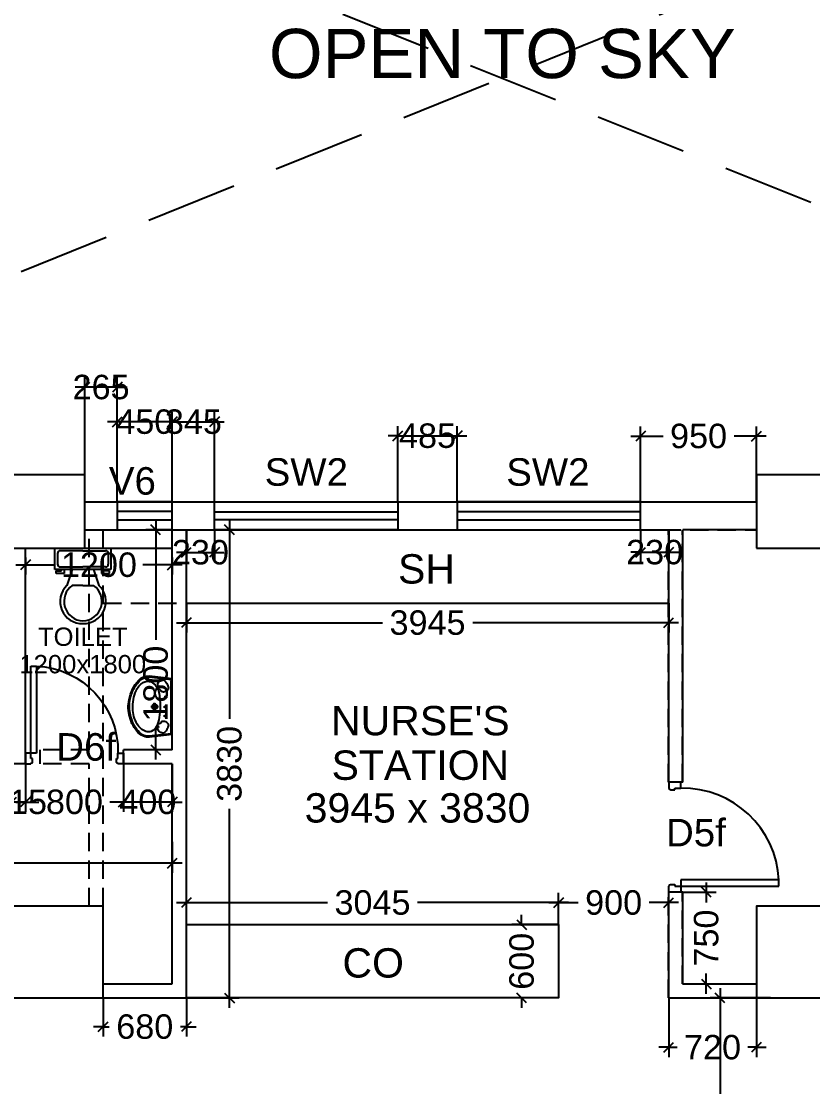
# Model space of a CAD drawing. Extents: x 6345096 to 6738923, y -6490958 to -6305885.
# Drawn here: x 6623148 to 6629621, y -6363256 to -6354541 of the extents above; entities that cross this region are included whole.
import ezdxf
from ezdxf.enums import TextEntityAlignment as Align

# ---------------------------------------------------------------- set-up
doc = ezdxf.new("R2010")
doc.units = 0
doc.header["$LTSCALE"] = 600
doc.header["$MEASUREMENT"] = 0
doc.header["$PDMODE"] = 35
doc.linetypes.add('HIDDEN', pattern=[0.375, 0.25, -0.125])
doc.linetypes.add('HIDDEN2', pattern=[0.1875, 0.125, -0.0625])
doc.layers.get('0').update_dxf_attribs({"linetype": 'CONTINUOUS'})
doc.layers.get('Defpoints').update_dxf_attribs({"linetype": 'CONTINUOUS'})
for name, color, linetype in [('8', 8, 'CONTINUOUS'), ('Counter', 7, 'CONTINUOUS'), ('DOOR', 32, 'CONTINUOUS'), ('Duct', 8, 'CONTINUOUS'), ('FURN', 32, 'CONTINUOUS'), ('HS', 251, 'CONTINUOUS'), ('joinery', 7, 'CONTINUOUS'), ('LA-column', 3, 'CONTINUOUS'), ('Room Dim', 1, 'CONTINUOUS'), ('Shleves', 7, 'CONTINUOUS'), ('TEXT', 6, 'CONTINUOUS'), ('Toi-Euip', 8, 'CONTINUOUS'), ('toi-fix', 46, 'CONTINUOUS'), ('Wall', 1, 'CONTINUOUS'), ('Walls', 7, 'CONTINUOUS'), ('WIN', 151, 'CONTINUOUS'), ('Working Dim', 5, 'CONTINUOUS')]:
    doc.layers.add(name, color=color, linetype=linetype)
doc.styles.add('ari', font='arial.ttf')
doc.styles.add('ARIAL', font='arial.ttf')
doc.dimstyles.new('int. dim', dxfattribs={"dimtxt": 200, "dimasz": 80, "dimexe": 80, "dimexo": 0, "dimgap": 70, "dimtad": 0, "dimdec": 0, "dimzin": 12, "dimdsep": 46, "dimtxsty": 'ari', "dimblk": 'OBLIQUE', "dimcen": 2, "dimdle": 80, "dimclrd": 256, "dimclre": 256, "dimclrt": 6, "dimadec": 0, "dimazin": 0, "dimtfac": 1, "dimtdec": 0, "dimtix": 1, "dimtmove": 2, "dimatfit": 3, "dimfxl": 1, "dimtolj": 1, "dimtzin": 0, "dimlwd": -1, "dimlwe": -1, "dimarcsym": 0})

# ---------------------------------------------------------------- blocks, each defined once
blk = doc.blocks.new('1000')
at = {"layer": 'DOOR'}
for p, q in [((0, -100), (0, 0)), ((0, 0), (49.7, 0)), ((49.7, 0), (49.7, -2.2)), ((63.2, -49.5), (49.7, -49.5)), ((49.7, -49.5), (49.7, -100)), ((63.2, -13.5), (61, -13.5)), ((63.2, -13.5), (63.2, -49.5)), ((836.8, -13.5), (836.8, -49.5)), ((836.8, -13.5), (839, -13.5)), ((836.8, -49.5), (850.3, -49.5)), ((850.3, 0), (850.3, -2.2)), ((900, 0), (850.3, 0)), ((850.3, -49.5), (850.3, -100)), ((900, -100), (900, 0)), ((49.7, -100), (0, -100)), ((49.7, -100), (49.7, -900.6)), ((100.2, -100), (49.7, -100)), ((100.2, -900.6), (100.2, -100)), ((850.3, -100), (900, -100)), ((49.7, -900.6), (100.2, -900.6))]:
    blk.add_line(p, q, dxfattribs=at)
for centre, major_axis, start_param, end_param in [((49.7, -13.5), (-7.95, 7.95), 3.926991, 5.497787), ((850.3, -13.5), (7.95, 7.95), 0.785398, 2.356194)]:
    blk.add_ellipse(centre, major_axis=major_axis, ratio=1, start_param=start_param, end_param=end_param, dxfattribs=at)
at = {"layer": 'DOOR', "color": 145}
blk.add_ellipse((64.3, -115.3), major_axis=(-519.7, 589.8), ratio=1, start_param=2.464943, end_param=4.009476, dxfattribs=at)
blk = doc.blocks.new('_Oblique')
at = {"color": 0, "linetype": 'ByBlock', "lineweight": -2}
blk.add_line((-0.5, -0.5), (0.5, 0.5), dxfattribs=at)
blk = doc.blocks.new('*D294')
at = {"layer": 'Defpoints', "color": 0, "transparency": 16777216}
for p in [(6628862.7, -6362530.6), (6629275.4, -6362530.6, 5.1), (6629275.4, -6364930.6, 6.2)]:
    blk.add_point(p, dxfattribs=at)
at = {"layer": 'Working Dim', "transparency": 16777216}
for p, q in [((6628862.7, -6362450.6), (6628862.7, -6363360.6)), ((6629275.4, -6362530.6), (6628782.7, -6362530.6)), ((6628862.7, -6365010.6), (6628862.7, -6364100.6)), ((6629275.4, -6364930.6), (6628782.7, -6364930.6))]:
    blk.add_line(p, q, dxfattribs=at)
at = {"layer": 'Working Dim', "transparency": 16777216, "xscale": 80, "yscale": 80, "zscale": 80}
for p, rotation in [((6628862.7, -6362530.6), 90), ((6628862.7, -6364930.6), 270)]:
    blk.add_blockref('_Oblique', p, dxfattribs=dict(at, rotation=rotation))
at = {"layer": 'Working Dim', "color": 6, "transparency": 16777216, "insert": (6628862.7, -6363730.6), "char_height": 200, "attachment_point": 5, "rotation": 90, "style": 'ari'}
blk.add_mtext('\\A1;2400', dxfattribs=at)
blk = doc.blocks.new('*D961')
at = {"layer": 'Defpoints', "color": 0, "transparency": 16777216}
for p in [(6628557.9, -6361665.5, 5.1), (6628750.2, -6361665.5), (6628557.9, -6362415.6, 5.1)]:
    blk.add_point(p, dxfattribs=at)
at = {"layer": 'Working Dim', "transparency": 16777216}
for p, q in [((6628750.2, -6361585.5), (6628750.2, -6361750.8)), ((6628557.9, -6361665.5), (6628830.2, -6361665.5)), ((6628750.2, -6362495.6), (6628750.2, -6362330.3)), ((6628557.9, -6362415.6), (6628830.2, -6362415.6))]:
    blk.add_line(p, q, dxfattribs=at)
at = {"layer": 'Working Dim', "transparency": 16777216, "xscale": 80, "yscale": 80, "zscale": 80}
for p, rotation in [((6628750.2, -6361665.5), 90), ((6628750.2, -6362415.6), 270)]:
    blk.add_blockref('_Oblique', p, dxfattribs=dict(at, rotation=rotation))
at = {"layer": 'Working Dim', "color": 6, "transparency": 16777216, "insert": (6628750.2, -6362040.6), "char_height": 200, "attachment_point": 5, "rotation": 90, "style": 'ari'}
blk.add_mtext('\\A1;750', dxfattribs=at)
blk = doc.blocks.new('*D962')
at = {"layer": 'Defpoints', "color": 0, "transparency": 16777216}
for p in [(6628212.9, -6358700.6, 2.3), (6628442.9, -6358700.6, 5.1), (6628442.9, -6358884.1)]:
    blk.add_point(p, dxfattribs=at)
at = {"layer": 'Working Dim', "transparency": 16777216}
for p, q in [((6628212.9, -6358700.6), (6628212.9, -6358964.1)), ((6628442.9, -6358700.6), (6628442.9, -6358964.1)), ((6628212.9, -6358884.1), (6628132.9, -6358884.1)), ((6628212.9, -6358884.1), (6628442.9, -6358884.1)), ((6628442.9, -6358884.1), (6628522.9, -6358884.1))]:
    blk.add_line(p, q, dxfattribs=at)
at = {"layer": 'Working Dim', "transparency": 16777216, "xscale": 80, "yscale": 80, "zscale": 80}
blk.add_blockref('_Oblique', (6628212.9, -6358884.1), dxfattribs=at)
at = {"layer": 'Working Dim', "transparency": 16777216, "xscale": 80, "yscale": 80, "zscale": 80, "rotation": 180}
blk.add_blockref('_Oblique', (6628442.9, -6358884.1), dxfattribs=at)
at = {"layer": 'Working Dim', "color": 6, "transparency": 16777216, "insert": (6628327.9, -6358884.1), "char_height": 200, "attachment_point": 5, "style": 'ari'}
blk.add_mtext('\\A1;230', dxfattribs=at)
blk = doc.blocks.new('*D963')
at = {"layer": 'Defpoints', "color": 0, "transparency": 16777216}
for p in [(6624497.9, -6358700.6, 16.1), (6624727.9, -6358700.6, 2.3), (6624727.9, -6358885.3)]:
    blk.add_point(p, dxfattribs=at)
at = {"layer": 'Working Dim', "transparency": 16777216}
for p, q in [((6624497.9, -6358700.6), (6624497.9, -6358965.3)), ((6624727.9, -6358700.6), (6624727.9, -6358965.3)), ((6624497.9, -6358885.3), (6624417.9, -6358885.3)), ((6624497.9, -6358885.3), (6624727.9, -6358885.3)), ((6624727.9, -6358885.3), (6624807.9, -6358885.3))]:
    blk.add_line(p, q, dxfattribs=at)
at = {"layer": 'Working Dim', "transparency": 16777216, "xscale": 80, "yscale": 80, "zscale": 80}
blk.add_blockref('_Oblique', (6624497.9, -6358885.3), dxfattribs=at)
at = {"layer": 'Working Dim', "transparency": 16777216, "xscale": 80, "yscale": 80, "zscale": 80, "rotation": 180}
blk.add_blockref('_Oblique', (6624727.9, -6358885.3), dxfattribs=at)
at = {"layer": 'Working Dim', "color": 6, "transparency": 16777216, "insert": (6624612.9, -6358885.3), "char_height": 200, "attachment_point": 5, "style": 'ari'}
blk.add_mtext('\\A1;230', dxfattribs=at)
blk = doc.blocks.new('*D964')
at = {"layer": 'Defpoints', "color": 0, "transparency": 16777216}
for p in [(6624497.9, -6359300.5, 2.3), (6628442.9, -6359300.6, 2.3), (6624497.9, -6359460.9)]:
    blk.add_point(p, dxfattribs=at)
at = {"layer": 'Working Dim', "transparency": 16777216}
for p, q in [((6624497.9, -6359300.5), (6624497.9, -6359540.9)), ((6628442.9, -6359300.6), (6628442.9, -6359540.9)), ((6624417.9, -6359460.9), (6626101.1, -6359460.9)), ((6628522.9, -6359460.9), (6626839.7, -6359460.9))]:
    blk.add_line(p, q, dxfattribs=at)
at = {"layer": 'Working Dim', "transparency": 16777216, "xscale": 80, "yscale": 80, "zscale": 80, "rotation": 180}
blk.add_blockref('_Oblique', (6624497.9, -6359460.9), dxfattribs=at)
at = {"layer": 'Working Dim', "transparency": 16777216, "xscale": 80, "yscale": 80, "zscale": 80}
blk.add_blockref('_Oblique', (6628442.9, -6359460.9), dxfattribs=at)
at = {"layer": 'Working Dim', "color": 6, "transparency": 16777216, "insert": (6626470.4, -6359460.9), "char_height": 200, "attachment_point": 5, "style": 'ari'}
blk.add_mtext('\\A1;3945', dxfattribs=at)
blk = doc.blocks.new('*D965')
at = {"layer": 'Defpoints', "color": 0, "transparency": 16777216}
for p in [(6624497.9, -6358700.6, 16.1), (6624850.6, -6358700.6), (6624497.9, -6362530.5, 16.1)]:
    blk.add_point(p, dxfattribs=at)
at = {"layer": 'Working Dim', "transparency": 16777216}
for p, q in [((6624850.6, -6358620.6), (6624850.6, -6360247.3)), ((6624497.9, -6358700.6), (6624930.6, -6358700.6)), ((6624850.6, -6362610.5), (6624850.6, -6360983.8)), ((6624497.9, -6362530.5), (6624930.6, -6362530.5))]:
    blk.add_line(p, q, dxfattribs=at)
at = {"layer": 'Working Dim', "transparency": 16777216, "xscale": 80, "yscale": 80, "zscale": 80}
for p, rotation in [((6624850.6, -6358700.6), 90), ((6624850.6, -6362530.5), 270)]:
    blk.add_blockref('_Oblique', p, dxfattribs=dict(at, rotation=rotation))
at = {"layer": 'Working Dim', "color": 6, "transparency": 16777216, "insert": (6624850.6, -6360615.5), "char_height": 200, "attachment_point": 5, "rotation": 90, "style": 'ari'}
blk.add_mtext('\\A1;3830', dxfattribs=at)
blk = doc.blocks.new('*D966')
at = {"layer": 'Defpoints', "color": 0, "transparency": 16777216}
for p in [(6627240.2, -6361930.5), (6627542.5, -6361930.5, 2.3), (6627542.5, -6362530.5, 2.3)]:
    blk.add_point(p, dxfattribs=at)
at = {"layer": 'Working Dim', "transparency": 16777216}
for p, q in [((6627240.2, -6361930.5), (6627240.2, -6361850.5)), ((6627542.5, -6361930.5), (6627160.2, -6361930.5)), ((6627240.2, -6361930.5), (6627240.2, -6361939.4)), ((6627542.5, -6362530.5), (6627160.2, -6362530.5)), ((6627240.2, -6362530.5), (6627240.2, -6362521.7)), ((6627240.2, -6362530.5), (6627240.2, -6362610.5))]:
    blk.add_line(p, q, dxfattribs=at)
at = {"layer": 'Working Dim', "transparency": 16777216, "xscale": 80, "yscale": 80, "zscale": 80}
for p, rotation in [((6627240.2, -6361930.5), 270), ((6627240.2, -6362530.5), 90)]:
    blk.add_blockref('_Oblique', p, dxfattribs=dict(at, rotation=rotation))
at = {"layer": 'Working Dim', "color": 6, "transparency": 16777216, "insert": (6627240.2, -6362230.5), "char_height": 200, "attachment_point": 5, "rotation": 90, "style": 'ari'}
blk.add_mtext('\\A1;600', dxfattribs=at)
blk = doc.blocks.new('*D967')
at = {"layer": 'Defpoints', "color": 0, "transparency": 16777216}
for p in [(6627542.5, -6361750.8), (6624497.9, -6361930.5, 2.3), (6627542.5, -6361930.5, 2.3)]:
    blk.add_point(p, dxfattribs=at)
at = {"layer": 'Working Dim', "transparency": 16777216}
for p, q in [((6624497.9, -6361930.5), (6624497.9, -6361670.8)), ((6627542.5, -6361930.5), (6627542.5, -6361670.8)), ((6624417.9, -6361750.8), (6625650.9, -6361750.8)), ((6627622.5, -6361750.8), (6626389.5, -6361750.8))]:
    blk.add_line(p, q, dxfattribs=at)
at = {"layer": 'Working Dim', "transparency": 16777216, "xscale": 80, "yscale": 80, "zscale": 80, "rotation": 180}
blk.add_blockref('_Oblique', (6624497.9, -6361750.8), dxfattribs=at)
at = {"layer": 'Working Dim', "transparency": 16777216, "xscale": 80, "yscale": 80, "zscale": 80}
blk.add_blockref('_Oblique', (6627542.5, -6361750.8), dxfattribs=at)
at = {"layer": 'Working Dim', "color": 6, "transparency": 16777216, "insert": (6626020.2, -6361750.8), "char_height": 200, "attachment_point": 5, "style": 'ari'}
blk.add_mtext('\\A1;3045', dxfattribs=at)
blk = doc.blocks.new('*D968')
at = {"layer": 'Defpoints', "color": 0, "transparency": 16777216}
for p in [(6628442.9, -6361750.8), (6627542.5, -6361930.5), (6628442.9, -6361930.5, 5.1)]:
    blk.add_point(p, dxfattribs=at)
at = {"layer": 'Working Dim', "transparency": 16777216}
for p, q in [((6627542.5, -6361930.5), (6627542.5, -6361670.8)), ((6628442.9, -6361930.5), (6628442.9, -6361670.8)), ((6627462.5, -6361750.8), (6627702.1, -6361750.8)), ((6628522.9, -6361750.8), (6628283.3, -6361750.8))]:
    blk.add_line(p, q, dxfattribs=at)
at = {"layer": 'Working Dim', "transparency": 16777216, "xscale": 80, "yscale": 80, "zscale": 80, "rotation": 180}
blk.add_blockref('_Oblique', (6627542.5, -6361750.8), dxfattribs=at)
at = {"layer": 'Working Dim', "transparency": 16777216, "xscale": 80, "yscale": 80, "zscale": 80}
blk.add_blockref('_Oblique', (6628442.9, -6361750.8), dxfattribs=at)
at = {"layer": 'Working Dim', "color": 6, "transparency": 16777216, "insert": (6627992.7, -6361750.8), "char_height": 200, "attachment_point": 5, "style": 'ari'}
blk.add_mtext('\\A1;900', dxfattribs=at)
blk = doc.blocks.new('*D969')
at = {"layer": 'Defpoints', "color": 0, "transparency": 16777216}
for p in [(6623182.4, -6358927.5, 16.1), (6624382.9, -6358927.5, 16.1), (6624382.9, -6358987.4)]:
    blk.add_point(p, dxfattribs=at)
at = {"layer": 'Working Dim', "transparency": 16777216}
for p, q in [((6623102.4, -6358987.4), (6623423.7, -6358987.4)), ((6623182.4, -6358927.5), (6623182.4, -6359067.4)), ((6624462.9, -6358987.4), (6624141.5, -6358987.4)), ((6624382.9, -6358927.5), (6624382.9, -6359067.4))]:
    blk.add_line(p, q, dxfattribs=at)
at = {"layer": 'Working Dim', "transparency": 16777216, "xscale": 80, "yscale": 80, "zscale": 80, "rotation": 180}
blk.add_blockref('_Oblique', (6623182.4, -6358987.4), dxfattribs=at)
at = {"layer": 'Working Dim', "transparency": 16777216, "xscale": 80, "yscale": 80, "zscale": 80}
blk.add_blockref('_Oblique', (6624382.9, -6358987.4), dxfattribs=at)
at = {"layer": 'Working Dim', "color": 6, "transparency": 16777216, "insert": (6623782.6, -6358987.4), "char_height": 200, "attachment_point": 5, "style": 'ari'}
blk.add_mtext('\\A1;1200', dxfattribs=at)
blk = doc.blocks.new('*D970')
at = {"layer": 'Defpoints', "color": 0, "transparency": 16777216}
for p in [(6624247.5, -6358700.6), (6624382.9, -6358700.6, 16.1), (6624382.9, -6360500.6, 16.1)]:
    blk.add_point(p, dxfattribs=at)
at = {"layer": 'Working Dim', "transparency": 16777216}
for p, q in [((6624247.5, -6358620.6), (6624247.5, -6359600.6)), ((6624382.9, -6358700.6), (6624167.5, -6358700.6)), ((6624247.5, -6360580.6), (6624247.5, -6360318.3)), ((6624382.9, -6360500.6), (6624167.5, -6360500.6))]:
    blk.add_line(p, q, dxfattribs=at)
at = {"layer": 'Working Dim', "transparency": 16777216, "xscale": 80, "yscale": 80, "zscale": 80}
for p, rotation in [((6624247.5, -6358700.6), 90), ((6624247.5, -6360500.6), 270)]:
    blk.add_blockref('_Oblique', p, dxfattribs=dict(at, rotation=rotation))
at = {"layer": 'Working Dim', "color": 6, "transparency": 16777216, "insert": (6624247.5, -6359959.4), "char_height": 200, "attachment_point": 5, "rotation": 90, "style": 'ari'}
blk.add_mtext('\\A1;1800', dxfattribs=at)
blk = doc.blocks.new('A$C1E9F72C1')
at = {"layer": 'Toi-Euip', "color": 8}
for p, q in [((-228.2, 0), (-249, -186.3)), ((-228.2, 0), (228.2, 0)), ((228.2, 0), (249, -186.3)), ((-220.9, -6.6), (-241.8, -193.1)), ((-212.9, -9.7), (208.6, -9.7)), ((-63.8, -54.9), (-90.3, -54.9)), ((-76, -72.5), (-76, -39.7)), ((11.6, -54.9), (-14.9, -54.9)), ((-0.6, -72.5), (-0.6, -39.7)), ((91.5, -54.9), (65.1, -54.9)), ((79.3, -67.3), (79.3, -39.7)), ((220.8, -6.2), (241.8, -193.1)), ((-29.6, -144.6), (31.2, -144.6)), ((0.9, -174.9), (0.9, -113))]:
    blk.add_line(p, q, dxfattribs=at)
for centre, radius in [((-76, -54.9), 6.49), ((-0.6, -54.9), 6.49), ((79.3, -54.9), 6.49), ((0.9, -144.6), 21.7), ((0.9, -144.6), 15.6), ((0.9, -144.6), 11)]:
    blk.add_circle(centre, radius, dxfattribs=at)
for centre, radius, start, end in [((-208.1, 14.7), 24.9, 216.2215, 258.85487), ((207.9, 16.2), 26, 271.42036, 321.25129), ((-196.3, -76.7), 20.9, 116.80905, 207.50919), ((-160.4, -68.2), 57.4, 198.35041, 235.03309), ((-125, -156.3), 127.2, 109.58641, 129.40175), ((-151.5, -66.7), 34.3, 68.64386, 118.08079), ((-167.5, -75.4), 49.6, 12.80704, 54.9415), ((-150, -73.3), 32.2, 330.07912, 16.03456), ((152.1, -73.3), 32.2, 163.96544, 209.92088), ((169.6, -75.4), 49.6, 125.0585, 167.19296), ((153.6, -66.7), 34.3, 61.91921, 111.35614), ((127.1, -156.3), 127.2, 50.59825, 70.41359), ((162.5, -68.2), 57.4, 304.96691, 341.64959), ((198.5, -76.7), 20.9, 332.49081, 63.19095), ((-110.1, -193), 95.5, 167.34537, 194.41456), ((-129.4, -204.5), 80.8, 113.61868, 156.30705), ((-181.8, -101.4), 18, 230.4642, 309.53581), ((-164.3, -121.5), 8.67, 53.89261, 133.95969), ((-76.5, -275.6), 168.3, 94.02807, 120.40977), ((-162.9, -122.5), 8.8, 329.67126, 65.48955), ((-131.5, -107.7), 8.62, 142.69611, 276.84736), ((-114.5, -115.3), 27, 106.38602, 151.72849), ((34.9, -905.9), 807.6, 92.47999, 98.77724), ((-3.2, -837.5), 738.4, 84.45177, 89.75687), ((46.1, -400.7), 299, 76.17326, 85.7679), ((102.1, -220), 110.7, 24.97787, 81.97978), ((116.6, -115.3), 27, 28.27151, 73.61398), ((134.9, -107.4), 7.45, 281.31974, 41.70163), ((164.3, -121.7), 7.8, 112.06932, 194.84772), ((166.5, -121.5), 8.67, 46.04031, 126.10739), ((183.9, -101.4), 18, 230.46419, 309.5358), ((136.7, -201.5), 71.5, 327.59194, 23.22206), ((-165.7, -196.5), 84, 173.00409, 196.76082), ((-141.4, -199.1), 106.9, 191.44792, 227.66), ((-163.3, -200.1), 78.8, 174.85979, 213.20886), ((-120.4, -183.5), 124.2, 208.78543, 238.15851), ((-82.7, -174.7), 127.1, 199.30539, 242.2025), ((77.5, -165.5), 140.9, 291.68677, 328.13967), ((146.7, -197.7), 95.2, 311.91048, 2.7762), ((149.6, -199.6), 100.3, 311.38312, 7.60576), ((-15.6, -66.9), 289.4, 226.88006, 256.31993), ((-54.2, -135.8), 202, 229.31459, 253.01061), ((-13.2, -73.3), 249.6, 238.9436, 269.48126), ((0.4, -45.6), 305.3, 248.15029, 293.80492), ((-3.9, -83.4), 276.6, 253.14844, 282.86095), ((4.7, -23.5), 300.1, 266.15461, 294.58929), ((11.5, -60.2), 296.4, 278.97703, 313.61545), ((18.1, -68), 277.7, 292.33265, 313.78267)]:
    blk.add_arc(centre, radius, start, end, dxfattribs=at)
blk = doc.blocks.new('A$C70ED7303')
at = {"layer": 'toi-fix', "color": 8}
for p, q in [((0, 0), (229, 0)), ((229, 0), (229, -174.4)), ((-229, 0), (0, 0)), ((-229, -174.4), (-229, 0)), ((-207.2, -43.6), (-207.2, -130.8)), ((0, -21.8), (-185.4, -21.8)), ((0, -21.8), (185.4, -21.8)), ((207.2, -43.6), (207.2, -130.8)), ((-185.4, -152.6), (0, -152.6)), ((185.4, -152.6), (0, -152.6)), ((229, -174.4), (-229, -174.4)), ((-218.1, -207.2), (-218.1, -185.4)), ((-218.1, -185.4), (-174.4, -185.4)), ((-152.6, -207.2), (-218.1, -207.2)), ((-174.4, -185.4), (-174.4, -174.4)), ((-152.6, -174.4), (-152.6, -207.2)), ((-87.2, -174.4), (-130.8, -305.3)), ((87.2, -174.4), (130.8, -305.3)), ((152.6, -174.4), (152.6, -207.2)), ((152.6, -207.2), (218.1, -207.2)), ((174.4, -185.4), (174.4, -174.4)), ((218.1, -185.4), (174.4, -185.4)), ((218.1, -207.2), (218.1, -185.4)), ((0, -305.3), (-87.2, -305.3)), ((0, -305.3), (87.2, -305.3))]:
    blk.add_line(p, q, dxfattribs=at)
for centre, major_axis, start_param, end_param in [((-188.1, -40.9), (13.6, -13.6), 2.214297, 4.068888), ((188.1, -40.9), (13.6, -13.6), 0.643501, 2.498091), ((-188.1, -133.6), (-13.6, -13.6), 5.35589, 7.21048), ((188.1, -133.6), (-13.6, -13.6), 0.643501, 2.498091), ((-6.6, -436.2), (-127.6, -127.6), 4.686239, 7.105146), ((4.7, -435.5), (-112.7, -112.7), 4.541602, 7.039318), ((6.6, -436.2), (55.8, -171.6), -0.351019, 2.067888), ((-4.7, -435.5), (-112.7, -112.7), 0.814663, 3.31238)]:
    blk.add_ellipse(centre, major_axis=major_axis, ratio=1, start_param=start_param, end_param=end_param, dxfattribs=at)
blk = doc.blocks.new('*D1176')
at = {"layer": 'Defpoints', "color": 0, "transparency": 16777216}
for p in [(6623932.9, -6357817), (6623932.9, -6358470.5, 16.1), (6624382.9, -6358470.5, 16.1)]:
    blk.add_point(p, dxfattribs=at)
at = {"layer": 'Working Dim', "transparency": 16777216}
for p, q in [((6623932.9, -6358470.5), (6623932.9, -6357737)), ((6624382.9, -6358470.5), (6624382.9, -6357737)), ((6623932.9, -6357817), (6623852.9, -6357817)), ((6624382.9, -6357817), (6623932.9, -6357817)), ((6624382.9, -6357817), (6624462.9, -6357817))]:
    blk.add_line(p, q, dxfattribs=at)
at = {"layer": 'Working Dim', "transparency": 16777216, "xscale": 80, "yscale": 80, "zscale": 80}
blk.add_blockref('_Oblique', (6623932.9, -6357817), dxfattribs=at)
at = {"layer": 'Working Dim', "transparency": 16777216, "xscale": 80, "yscale": 80, "zscale": 80, "rotation": 180}
blk.add_blockref('_Oblique', (6624382.9, -6357817), dxfattribs=at)
at = {"layer": 'Working Dim', "color": 6, "transparency": 16777216, "insert": (6624157.9, -6357817), "char_height": 200, "attachment_point": 5, "style": 'ari'}
blk.add_mtext('\\A1;450', dxfattribs=at)
blk = doc.blocks.new('*D1177')
at = {"layer": 'Defpoints', "color": 0, "transparency": 16777216}
for p in [(6623667.4, -6357533.7), (6623667.4, -6358482.2, 37), (6623932.9, -6358470.5)]:
    blk.add_point(p, dxfattribs=at)
at = {"layer": 'Working Dim', "transparency": 16777216}
for p, q in [((6623667.4, -6358482.2), (6623667.4, -6357453.7)), ((6623932.9, -6358470.5), (6623932.9, -6357453.7)), ((6623667.4, -6357533.7), (6623587.4, -6357533.7)), ((6623932.9, -6357533.7), (6623667.4, -6357533.7)), ((6623932.9, -6357533.7), (6624012.9, -6357533.7))]:
    blk.add_line(p, q, dxfattribs=at)
at = {"layer": 'Working Dim', "transparency": 16777216, "xscale": 80, "yscale": 80, "zscale": 80}
blk.add_blockref('_Oblique', (6623667.4, -6357533.7), dxfattribs=at)
at = {"layer": 'Working Dim', "transparency": 16777216, "xscale": 80, "yscale": 80, "zscale": 80, "rotation": 180}
blk.add_blockref('_Oblique', (6623932.9, -6357533.7), dxfattribs=at)
at = {"layer": 'Working Dim', "color": 6, "transparency": 16777216, "insert": (6623800.1, -6357533.7), "char_height": 200, "attachment_point": 5, "style": 'ari'}
blk.add_mtext('\\A1;265', dxfattribs=at)
blk = doc.blocks.new('*D1178')
at = {"layer": 'Defpoints', "color": 0, "transparency": 16777216}
for p in [(6624727.9, -6357817), (6624382.9, -6358470.5), (6624727.9, -6358470.6, 2.3)]:
    blk.add_point(p, dxfattribs=at)
at = {"layer": 'Working Dim', "transparency": 16777216}
for p, q in [((6624382.9, -6358470.5), (6624382.9, -6357737)), ((6624727.9, -6358470.6), (6624727.9, -6357737)), ((6624382.9, -6357817), (6624302.9, -6357817)), ((6624382.9, -6357817), (6624727.9, -6357817)), ((6624727.9, -6357817), (6624807.9, -6357817))]:
    blk.add_line(p, q, dxfattribs=at)
at = {"layer": 'Working Dim', "transparency": 16777216, "xscale": 80, "yscale": 80, "zscale": 80}
blk.add_blockref('_Oblique', (6624382.9, -6357817), dxfattribs=at)
at = {"layer": 'Working Dim', "transparency": 16777216, "xscale": 80, "yscale": 80, "zscale": 80, "rotation": 180}
blk.add_blockref('_Oblique', (6624727.9, -6357817), dxfattribs=at)
at = {"layer": 'Working Dim', "color": 6, "transparency": 16777216, "insert": (6624555.4, -6357817), "char_height": 200, "attachment_point": 5, "style": 'ari'}
blk.add_mtext('\\A1;345', dxfattribs=at)
blk = doc.blocks.new('*D1179')
at = {"layer": 'Defpoints', "color": 0, "transparency": 16777216}
for p in [(6626712.9, -6357931.9), (6626227.9, -6358470.5, 2.3), (6626712.9, -6358470.5, 2.3)]:
    blk.add_point(p, dxfattribs=at)
at = {"layer": 'Working Dim', "transparency": 16777216}
for p, q in [((6626227.9, -6358470.5), (6626227.9, -6357851.9)), ((6626712.9, -6358470.5), (6626712.9, -6357851.9)), ((6626227.9, -6357931.9), (6626147.9, -6357931.9)), ((6626227.9, -6357931.9), (6626712.9, -6357931.9)), ((6626712.9, -6357931.9), (6626792.9, -6357931.9))]:
    blk.add_line(p, q, dxfattribs=at)
at = {"layer": 'Working Dim', "transparency": 16777216, "xscale": 80, "yscale": 80, "zscale": 80}
blk.add_blockref('_Oblique', (6626227.9, -6357931.9), dxfattribs=at)
at = {"layer": 'Working Dim', "transparency": 16777216, "xscale": 80, "yscale": 80, "zscale": 80, "rotation": 180}
blk.add_blockref('_Oblique', (6626712.9, -6357931.9), dxfattribs=at)
at = {"layer": 'Working Dim', "color": 6, "transparency": 16777216, "insert": (6626470.4, -6357931.9), "char_height": 200, "attachment_point": 5, "style": 'ari'}
blk.add_mtext('\\A1;485', dxfattribs=at)
blk = doc.blocks.new('*D1180')
at = {"layer": 'Defpoints', "color": 0, "transparency": 16777216}
for p in [(6628212.9, -6357934.1), (6628212.9, -6358470.5, 2.3), (6629161.5, -6358470.6, 5.1)]:
    blk.add_point(p, dxfattribs=at)
at = {"layer": 'Working Dim', "transparency": 16777216}
for p, q in [((6628212.9, -6358470.5), (6628212.9, -6357854.1)), ((6629161.5, -6358470.6), (6629161.5, -6357854.1)), ((6628132.9, -6357934.1), (6628396.6, -6357934.1)), ((6629241.5, -6357934.1), (6628977.8, -6357934.1))]:
    blk.add_line(p, q, dxfattribs=at)
at = {"layer": 'Working Dim', "transparency": 16777216, "xscale": 80, "yscale": 80, "zscale": 80, "rotation": 180}
blk.add_blockref('_Oblique', (6628212.9, -6357934.1), dxfattribs=at)
at = {"layer": 'Working Dim', "transparency": 16777216, "xscale": 80, "yscale": 80, "zscale": 80}
blk.add_blockref('_Oblique', (6629161.5, -6357934.1), dxfattribs=at)
at = {"layer": 'Working Dim', "color": 6, "transparency": 16777216, "insert": (6628687.2, -6357934.1), "char_height": 200, "attachment_point": 5, "style": 'ari'}
blk.add_mtext('\\A1;950', dxfattribs=at)
blk = doc.blocks.new('*D1396')
at = {"layer": 'Defpoints', "color": 0, "transparency": 16777216}
for p in [(6628442.9, -6362530.6), (6629160.5, -6362530.5, 2.3), (6628442.9, -6362934.3)]:
    blk.add_point(p, dxfattribs=at)
at = {"layer": 'Working Dim', "transparency": 16777216}
for p, q in [((6628442.9, -6362530.6), (6628442.9, -6363014.3)), ((6629160.5, -6362530.5), (6629160.5, -6363014.3)), ((6628442.9, -6362934.3), (6628362.9, -6362934.3)), ((6628442.9, -6362934.3), (6628512, -6362934.3)), ((6629160.5, -6362934.3), (6629091.5, -6362934.3)), ((6629160.5, -6362934.3), (6629240.5, -6362934.3))]:
    blk.add_line(p, q, dxfattribs=at)
at = {"layer": 'Working Dim', "transparency": 16777216, "xscale": 80, "yscale": 80, "zscale": 80}
blk.add_blockref('_Oblique', (6628442.9, -6362934.3), dxfattribs=at)
at = {"layer": 'Working Dim', "transparency": 16777216, "xscale": 80, "yscale": 80, "zscale": 80, "rotation": 180}
blk.add_blockref('_Oblique', (6629160.5, -6362934.3), dxfattribs=at)
at = {"layer": 'Working Dim', "color": 6, "transparency": 16777216, "insert": (6628801.7, -6362934.3), "char_height": 200, "attachment_point": 5, "style": 'ari'}
blk.add_mtext('\\A1;720', dxfattribs=at)
blk = doc.blocks.new('*D1397')
at = {"layer": 'Defpoints', "color": 0, "transparency": 16777216}
for p in [(6623982.4, -6360615.1, 13.2), (6624382.9, -6360615.6), (6623982.4, -6360927.5)]:
    blk.add_point(p, dxfattribs=at)
at = {"layer": 'Working Dim', "transparency": 16777216}
for p, q in [((6623982.4, -6360615.1), (6623982.4, -6361007.5)), ((6624382.9, -6360615.6), (6624382.9, -6361007.5)), ((6623982.4, -6360927.5), (6623902.4, -6360927.5)), ((6624382.9, -6360927.5), (6623982.4, -6360927.5)), ((6624382.9, -6360927.5), (6624462.9, -6360927.5))]:
    blk.add_line(p, q, dxfattribs=at)
at = {"layer": 'Working Dim', "transparency": 16777216, "xscale": 80, "yscale": 80, "zscale": 80}
blk.add_blockref('_Oblique', (6623982.4, -6360927.5), dxfattribs=at)
at = {"layer": 'Working Dim', "transparency": 16777216, "xscale": 80, "yscale": 80, "zscale": 80, "rotation": 180}
blk.add_blockref('_Oblique', (6624382.9, -6360927.5), dxfattribs=at)
at = {"layer": 'Working Dim', "color": 6, "transparency": 16777216, "insert": (6624182.6, -6360927.5), "char_height": 200, "attachment_point": 5, "style": 'ari'}
blk.add_mtext('\\A1;400', dxfattribs=at)
blk = doc.blocks.new('*D1398')
at = {"layer": 'Defpoints', "color": 0, "transparency": 16777216}
for p in [(6623182.4, -6360615.6), (6623982.4, -6360615.1, 13.2), (6623182.4, -6360927.5)]:
    blk.add_point(p, dxfattribs=at)
at = {"layer": 'Working Dim', "transparency": 16777216}
for p, q in [((6623182.4, -6360615.6), (6623182.4, -6361007.5)), ((6623982.4, -6360615.1), (6623982.4, -6361007.5)), ((6623102.4, -6360927.5), (6623291.6, -6360927.5)), ((6624062.4, -6360927.5), (6623873.1, -6360927.5))]:
    blk.add_line(p, q, dxfattribs=at)
at = {"layer": 'Working Dim', "transparency": 16777216, "xscale": 80, "yscale": 80, "zscale": 80, "rotation": 180}
blk.add_blockref('_Oblique', (6623182.4, -6360927.5), dxfattribs=at)
at = {"layer": 'Working Dim', "transparency": 16777216, "xscale": 80, "yscale": 80, "zscale": 80}
blk.add_blockref('_Oblique', (6623982.4, -6360927.5), dxfattribs=at)
at = {"layer": 'Working Dim', "color": 6, "transparency": 16777216, "insert": (6623582.4, -6360927.5), "char_height": 200, "attachment_point": 5, "style": 'ari'}
blk.add_mtext('\\A1;800', dxfattribs=at)
blk = doc.blocks.new('*D1399')
at = {"layer": 'Defpoints', "color": 0, "transparency": 16777216}
for p in [(6623067.4, -6360615.6), (6623182.4, -6360615.6), (6623067.4, -6360927.5)]:
    blk.add_point(p, dxfattribs=at)
at = {"layer": 'Working Dim', "transparency": 16777216}
for p, q in [((6623067.4, -6360615.6), (6623067.4, -6361007.5)), ((6623182.4, -6360615.6), (6623182.4, -6361007.5)), ((6623067.4, -6360927.5), (6622987.4, -6360927.5)), ((6623182.4, -6360927.5), (6623067.4, -6360927.5)), ((6623182.4, -6360927.5), (6623262.4, -6360927.5))]:
    blk.add_line(p, q, dxfattribs=at)
at = {"layer": 'Working Dim', "transparency": 16777216, "xscale": 80, "yscale": 80, "zscale": 80}
blk.add_blockref('_Oblique', (6623067.4, -6360927.5), dxfattribs=at)
at = {"layer": 'Working Dim', "transparency": 16777216, "xscale": 80, "yscale": 80, "zscale": 80, "rotation": 180}
blk.add_blockref('_Oblique', (6623182.4, -6360927.5), dxfattribs=at)
at = {"layer": 'Working Dim', "color": 6, "transparency": 16777216, "insert": (6623124.9, -6360927.5), "char_height": 200, "attachment_point": 5, "style": 'ari'}
blk.add_mtext('\\A1;115', dxfattribs=at)
blk = doc.blocks.new('*D2027')
at = {"layer": 'Defpoints', "color": 0, "transparency": 16777216}
for p in [(6619355.4, -6361252.9, 2.3), (6624382.9, -6361252.9), (6624382.9, -6361427.9)]:
    blk.add_point(p, dxfattribs=at)
at = {"layer": 'Working Dim', "transparency": 16777216}
for p, q in [((6619355.4, -6361252.9), (6619355.4, -6361507.9)), ((6624382.9, -6361252.9), (6624382.9, -6361507.9)), ((6619275.4, -6361427.9), (6621499.8, -6361427.9)), ((6624462.9, -6361427.9), (6622238.5, -6361427.9))]:
    blk.add_line(p, q, dxfattribs=at)
at = {"layer": 'Working Dim', "transparency": 16777216, "xscale": 80, "yscale": 80, "zscale": 80, "rotation": 180}
blk.add_blockref('_Oblique', (6619355.4, -6361427.9), dxfattribs=at)
at = {"layer": 'Working Dim', "transparency": 16777216, "xscale": 80, "yscale": 80, "zscale": 80}
blk.add_blockref('_Oblique', (6624382.9, -6361427.9), dxfattribs=at)
at = {"layer": 'Working Dim', "color": 6, "transparency": 16777216, "insert": (6621869.1, -6361427.9), "char_height": 200, "attachment_point": 5, "style": 'ari'}
blk.add_mtext('\\A1;5025', dxfattribs=at)
blk = doc.blocks.new('*D2078')
at = {"layer": 'Defpoints', "color": 0, "transparency": 16777216}
for p in [(6623817.5, -6362530.5, 2.3), (6624497.9, -6362530.6), (6624497.9, -6362765.9)]:
    blk.add_point(p, dxfattribs=at)
at = {"layer": 'Working Dim', "transparency": 16777216}
for p, q in [((6623817.5, -6362530.5), (6623817.5, -6362845.9)), ((6624497.9, -6362530.6), (6624497.9, -6362845.9)), ((6623817.5, -6362765.9), (6623737.5, -6362765.9)), ((6623817.5, -6362765.9), (6623866.5, -6362765.9)), ((6624497.9, -6362765.9), (6624448.8, -6362765.9)), ((6624497.9, -6362765.9), (6624577.9, -6362765.9))]:
    blk.add_line(p, q, dxfattribs=at)
at = {"layer": 'Working Dim', "transparency": 16777216, "xscale": 80, "yscale": 80, "zscale": 80}
blk.add_blockref('_Oblique', (6623817.5, -6362765.9), dxfattribs=at)
at = {"layer": 'Working Dim', "transparency": 16777216, "xscale": 80, "yscale": 80, "zscale": 80, "rotation": 180}
blk.add_blockref('_Oblique', (6624497.9, -6362765.9), dxfattribs=at)
at = {"layer": 'Working Dim', "color": 6, "transparency": 16777216, "insert": (6624157.7, -6362765.9), "char_height": 200, "attachment_point": 5, "style": 'ari'}
blk.add_mtext('\\A1;680', dxfattribs=at)
blk = doc.blocks.new('A$C2CD672AE')
at = {"layer": 'FURN', "color": 8, "linetype": 'HIDDEN'}
blk.add_line((93498.1, 97123.4, 1), (98122.6, 97123.3, 1), dxfattribs=at)
at = {"layer": 'Walls', "color": 8, "linetype": 'HIDDEN'}
for p, q in [((93348, 97953.4), (98842, 97953.3)), ((93348, 97953.3), (98841.8, 97953.3)), ((93348, 97723.4), (98122.5, 97723.3)), ((93348, 97723.3), (98841.8, 97723.3)), ((93383.1, 95923.4), (93383.1, 97723.4)), ((93498.1, 94643.4), (93498.1, 97723.4)), ((98122.6, 95658.4), (98122.6, 97723.3)), ((98842, 97723.3), (98237.5, 97723.3)), ((98237.6, 95658.4), (98237.6, 97723.3)), ((93383.1, 95923.4), (92982.6, 95923.4)), ((92982.6, 95808.4), (92982.6, 95923.4)), ((93383.1, 95808.4), (92982.6, 95808.4)), ((93383.1, 94643.4), (93383.1, 95808.4)), ((98237.6, 95658.4), (98122.6, 95658.4)), ((98122.6, 93893.3), (98122.6, 94758.4)), ((98237.6, 94758.4), (98122.6, 94758.4)), ((98237.6, 94008.3), (98237.6, 94758.4)), ((98237.6, 94008.3), (98842.1, 94008.3)), ((98122.6, 93893.3), (98842.1, 93893.3))]:
    blk.add_line(p, q, dxfattribs=at)

msp = doc.modelspace()

# ---------------------------------------------------------------- linework, layer by layer
at = {"layer": 'Counter', "elevation": -15.617}
msp.add_lwpolyline([(6624497.852, -6361930.524), (6627542.531, -6361930.524), (6627542.531, -6362530.524), (6624497.852, -6362530.524)], dxfattribs=at)
at = {"layer": 'Duct', "color": 8, "linetype": 'HIDDEN2', "ltscale": 10}
for p, q in [((6618473.441, -6351540.547, -10.486), (6635691.942, -6358470.6, -10.486)), ((6635321.942, -6351689.463, -10.486), (6618473.441, -6358470.6, -10.486))]:
    msp.add_line(p, q, dxfattribs=at)
at = {"layer": 'FURN', "color": 7}
msp.add_line((6624497.852, -6359300.543, -10.486), (6628442.934, -6359300.6, -10.486), dxfattribs=at)
at = {"layer": 'LA-column', "color": 2, "elevation": 1.031}
for points in [[(6623067.354, -6358850.568), (6623667.354, -6358850.568), (6623667.354, -6358250.568), (6623067.354, -6358250.568)], [(6629160.354, -6358850.568), (6629760.354, -6358850.568), (6629760.354, -6358250.568), (6629160.354, -6358250.568)], [(6623067.354, -6362530.566), (6623817.354, -6362530.566), (6623817.354, -6361780.566), (6623067.354, -6361780.566)], [(6629160.354, -6362530.566), (6629910.354, -6362530.566), (6629910.354, -6361780.566), (6629160.354, -6361780.566)]]:
    msp.add_lwpolyline(points, close=True, dxfattribs=at)
at = {"layer": 'Shleves'}
msp.add_line((6624497.852, -6359300.543, -15.617), (6628442.934, -6359300.6, -15.617), dxfattribs=at)
at = {"layer": 'Walls', "linetype": 'Continuous'}
for p, q in [((6623667.354, -6358470.54, -12.768), (6629161.531, -6358470.6, -12.768)), ((6623667.354, -6358700.531, -12.768), (6628442.943, -6358700.6, -12.768)), ((6624382.852, -6360500.568, -12.768), (6624382.852, -6358700.568, -12.768)), ((6624497.852, -6362530.524, -12.768), (6624497.852, -6358700.568, -12.768)), ((6628442.943, -6360765.532, -12.768), (6628442.943, -6358700.6, -12.768)), ((6629161.531, -6358700.6, -12.768), (6628557.943, -6358700.6, -12.768)), ((6628557.943, -6360765.532, -12.768), (6628557.943, -6358700.6, -12.768)), ((6623182.354, -6360615.584, -12.768), (6623182.354, -6358850.598, -12.768)), ((6624382.852, -6360500.568, -12.768), (6623982.354, -6360500.574, -12.768)), ((6623982.354, -6360615.584, -12.768), (6623982.354, -6360500.574, -12.768)), ((6623182.354, -6360615.584, -12.768), (6623067.354, -6360615.585, -12.768)), ((6624382.852, -6360615.568, -12.768), (6623982.354, -6360615.574, -12.768)), ((6624382.852, -6362415.529, -12.768), (6624382.852, -6360615.568, -12.768)), ((6628557.943, -6360765.532, -12.768), (6628442.943, -6360765.532, -12.768)), ((6628442.943, -6362530.6, -12.768), (6628442.943, -6361665.537, -12.768)), ((6628557.943, -6361665.537, -12.768), (6628442.943, -6361665.537, -12.768)), ((6628557.943, -6362415.6, -12.768), (6628557.943, -6361665.537, -12.768)), ((6623817.536, -6362415.656, -12.768), (6624382.852, -6362415.647, -12.768)), ((6628557.943, -6362415.6, -12.768), (6629161.441, -6362415.6, -12.768)), ((6623817.536, -6362530.656, -12.768), (6624497.852, -6362530.647, -12.768)), ((6628442.943, -6362530.6, -12.768), (6629161.441, -6362530.6, -12.768))]:
    msp.add_line(p, q, dxfattribs=at)
at = {"layer": 'WIN', "linetype": 'Continuous'}
for points, elevation in [([(6624382.852, -6358470.531), (6623932.852, -6358470.531), (6623932.852, -6358700.531), (6624382.852, -6358700.531)], 3.314), ([(6624727.852, -6358470.53), (6626227.852, -6358470.53), (6626227.852, -6358700.53), (6624727.852, -6358700.53)], -10.486), ([(6628212.943, -6358470.533), (6626712.943, -6358470.533), (6626712.943, -6358700.533), (6628212.943, -6358700.533)], -10.486), ([(6624382.852, -6358551.872), (6623932.852, -6358551.872), (6623932.852, -6358619.19), (6624382.852, -6358619.19)], 3.314), ([(6624727.852, -6358553.313), (6626227.852, -6358553.313), (6626227.852, -6358617.747), (6624727.852, -6358617.747)], -10.486), ([(6628212.943, -6358553.317), (6626712.943, -6358553.317), (6626712.943, -6358617.75), (6628212.943, -6358617.75)], -10.486)]:
    msp.add_lwpolyline(points, close=True, dxfattribs=dict(at, elevation=elevation))
at = {"layer": 'Working Dim', "color": 6}
msp.add_line((6623820.324, -6358850.681, 7.193), (6624382.852, -6358850.681, 3.314), dxfattribs=at)

# ---------------------------------------------------------------- block references
at = {"layer": 'DOOR', "linetype": 'Continuous', "rotation": 90.0000130200481}
msp.add_blockref('1000', (6628442.943, -6361665.532, -10.486), dxfattribs=at)
at = {"layer": 'HS'}
msp.add_blockref('A$C2CD672AE', (6530319.294, -6456423.902, 8.17), dxfattribs=at)
at = {"layer": 'Toi-Euip', "color": 31, "xscale": -1, "rotation": 270}
msp.add_blockref('A$C1E9F72C1', (6624382.852, -6360147.578, 3.314), dxfattribs=at)
at = {"layer": 'toi-fix', "linetype": 'Continuous'}
msp.add_blockref('A$C70ED7303', (6623652.075, -6358850.681, 7.193), dxfattribs=at)
at = {"layer": 'Wall', "linetype": 'Continuous', "xscale": -0.8888888917863601, "yscale": 0.8888888917863369, "zscale": 0.88888889178636, "rotation": 179.9999869132508}
msp.add_blockref('1000', (6623182.354, -6360615.563, 0.465), dxfattribs=at)

# ---------------------------------------------------------------- texts
at = {"layer": '8', "color": 6, "style": 'ari'}
msp.add_text('D6f', height=225, dxfattribs=at).set_placement((6623433.44, -6360589.081, 0.465))
msp.add_text('D5f', height=225, dxfattribs=at).set_placement((6628665.756, -6361290.252, -12.768), align=Align.CENTER)
at = {"layer": 'Counter', "color": 10, "style": 'ARIAL'}
msp.add_text('CO', height=240, dxfattribs=at).set_placement((6625774.632, -6362363.705, -17.899))
at = {"layer": 'joinery', "style": 'ari'}
for s, p in [('SW2', (6625478.955, -6358340.127, -7.637)), ('SW2', (6627454.99, -6358340.127, -7.637)), ('V6', (6624056.27, -6358413.053, -1.817))]:
    msp.add_text(s, height=225, dxfattribs=at).set_placement(p, align=Align.CENTER)
at = {"layer": 'Room Dim', "style": 'ARIAL'}
msp.add_text('1200x1800', height=150, dxfattribs=at).set_placement((6623650.473, -6359874.711, 7.547), align=Align.CENTER)
msp.add_text('3945 x 3830', height=240, dxfattribs=at).set_placement((6626388.342, -6360975.497, -10.486), align=Align.MIDDLE_CENTER)
at = {"layer": 'Shleves', "color": 10, "style": 'ARIAL'}
msp.add_text('SH', height=240, dxfattribs=at).set_placement((6626229.003, -6359140.286, -23.031))
at = {"layer": 'TEXT', "color": 7, "style": 'ARIAL'}
for s, height, p in [('OPEN TO SKY', 403.2, (6627082.691, -6355005.573, -6.507)), ('TOILET', 150, (6623650.473, -6359650.28, 7.547)), ("NURSE'S", 240, (6626411.785, -6360381.793, -10.486)), ('STATION', 240, (6626411.785, -6360746.06, -10.486))]:
    msp.add_text(s, height=height, dxfattribs=at).set_placement(p, align=Align.CENTER)

# ---------------------------------------------------------------- dimensions: what is measured, and where the dimension line sits
at = {"layer": 'Working Dim', "color": 6}
for base, p1, p2, picture, middle in [((6623667.354, -6357533.679, -12.768), (6623932.852, -6358470.531, -12.768), (6623667.354, -6358482.179, 24.2), '*D1177', (6623800.103, -6357533.679, -12.768)), ((6623932.852, -6357817.036, -12.768), (6624382.852, -6358470.531, 3.314), (6623932.852, -6358470.543, 3.314), '*D1176', (6624157.852, -6357817.036, -12.768)), ((6624727.852, -6357817.036, -12.768), (6624382.852, -6358470.548, -12.768), (6624727.852, -6358470.551, -10.486), '*D1178', (6624555.352, -6357817.036, -12.768)), ((6626712.943, -6357931.923, -12.768), (6626227.852, -6358470.53, -10.486), (6626712.943, -6358470.53, -10.486), '*D1179', (6626470.397, -6357931.923, -12.768)), ((6624727.852, -6358885.32, -12.768), (6624497.852, -6358700.596, 3.314), (6624727.852, -6358700.596, -10.486), '*D963', (6624612.852, -6358885.32, -12.768)), ((6628442.943, -6358884.144, -12.768), (6628212.943, -6358700.596, -10.486), (6628442.943, -6358700.6, -7.637), '*D962', (6628327.943, -6358884.144, -12.768)), ((6624382.852, -6358987.435, -12.768), (6623182.354, -6358927.466, 3.314), (6624382.852, -6358927.466, 3.314), '*D969', (6623782.603, -6358987.435, -12.768)), ((6624497.852, -6359460.853, -12.768), (6628442.934, -6359300.6, -10.486), (6624497.852, -6359300.543, -10.486), '*D964', (6626470.393, -6359460.853, -12.768)), ((6623067.354, -6360927.454, -12.768), (6623182.354, -6360615.584, -12.768), (6623067.354, -6360615.585, -12.768), '*D1399', (6623124.854, -6360927.454, -12.768)), ((6623182.354, -6360927.454, -12.768), (6623982.354, -6360615.065, 0.465), (6623182.354, -6360615.584, -12.768), '*D1398', (6623582.354, -6360927.454, -12.768)), ((6623982.354, -6360927.454, -12.768), (6624382.852, -6360615.568, -12.768), (6623982.354, -6360615.065, 0.465), '*D1397', (6624182.603, -6360927.454, -12.768)), ((6627542.531, -6361750.801, -12.768), (6624497.852, -6361930.524, -10.486), (6627542.531, -6361930.524, -10.486), '*D967', (6626020.192, -6361750.801, -12.768)), ((6628442.943, -6361750.801, -12.768), (6627542.531, -6361930.524, -12.768), (6628442.943, -6361930.524, -7.637), '*D968', (6627992.737, -6361750.801, -12.768)), ((6624497.852, -6362765.885, -12.768), (6623817.531, -6362530.529, -10.486), (6624497.852, -6362530.647, -12.768), '*D2078', (6624157.692, -6362765.885, -12.768))]:
    dim = msp.add_linear_dim(base=base, p1=p1, p2=p2, dimstyle='int. dim', override={"dimtxt": 200, "dimarcsym": 1}, dxfattribs=at)
    dim.commit()
    dim.dimension.update_dxf_attribs({"geometry": picture, "text_midpoint": middle})
for base, p1, p2, text, picture, middle in [((6628212.943, -6357934.112, -12.768), (6629161.531, -6358470.6, -7.637), (6628212.943, -6358470.533, -10.486), '950', '*D1180', (6628687.237, -6357934.112, -12.768)), ((6624382.852, -6361427.941, -12.768), (6619355.443, -6361252.863, -10.486), (6624382.852, -6361252.863, -12.768), '5025', '*D2027', (6621869.147, -6361427.941, -12.768)), ((6628442.943, -6362934.303, -12.768), (6629160.532, -6362530.533, -10.486), (6628442.943, -6362530.6, -12.768), '720', '*D1396', (6628801.737, -6362934.303, -12.768))]:
    dim = msp.add_linear_dim(base=base, p1=p1, p2=p2, text=text, dimstyle='int. dim', override={"dimtxt": 200, "dimarcsym": 1}, dxfattribs=at)
    dim.commit()
    dim.dimension.update_dxf_attribs({"geometry": picture, "text_midpoint": middle})
dim = msp.add_linear_dim(base=(6624247.461, -6358700.568, -12.768), p1=(6624382.852, -6360500.568, 3.314), p2=(6624382.852, -6358700.568, 3.314), angle=90, dimstyle='int. dim', override={"dimtxt": 200, "dimarcsym": 1}, dxfattribs=at)
dim.commit()
dim.dimension.update_dxf_attribs({"geometry": '*D970', "text_midpoint": (6624247.461, -6359959.45, -12.768), "dimtype": 160})
for base, p1, p2, picture, middle in [((6624850.597, -6358700.568, -12.768), (6624497.852, -6362530.524, 3.314), (6624497.852, -6358700.568, 3.314), '*D965', (6624850.597, -6360615.546, -12.768)), ((6628750.193, -6361665.537, -12.768), (6628557.943, -6362415.6, -7.637), (6628557.943, -6361665.537, -7.637), '*D961', (6628750.193, -6362040.568, -12.768)), ((6627240.243, -6361930.524, -12.768), (6627542.531, -6362530.524, -10.486), (6627542.531, -6361930.524, -10.486), '*D966', (6627240.243, -6362230.524, -12.768)), ((6628862.718, -6362530.6, -12.768), (6629275.354, -6364930.6, -6.606), (6629275.354, -6362530.6, -7.637), '*D294', (6628862.718, -6363730.6, -12.768))]:
    dim = msp.add_linear_dim(base=base, p1=p1, p2=p2, angle=90, dimstyle='int. dim', override={"dimtxt": 200, "dimarcsym": 1}, dxfattribs=at)
    dim.commit()
    dim.dimension.update_dxf_attribs({"geometry": picture, "text_midpoint": middle})

doc.saveas('drawing.dxf')
